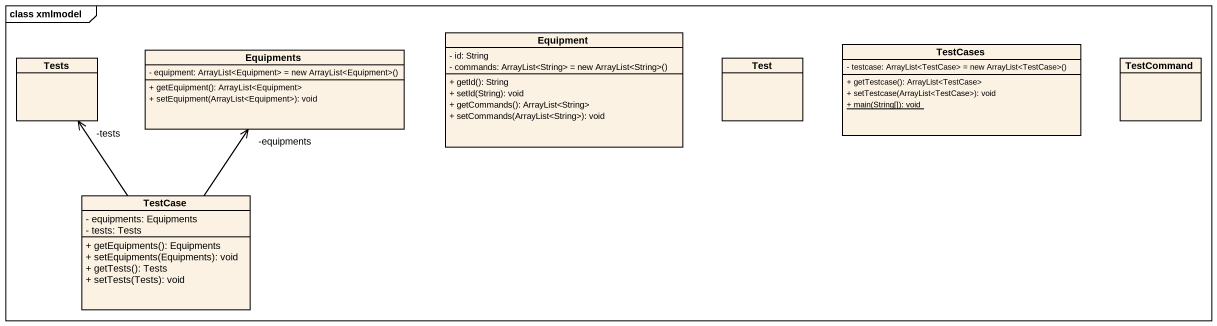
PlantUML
@startuml
mainframe class xmlmodel
hide circle
hide empty members
skinparam classAttributeIconSize 0
class Tests
class Equipments {
  {field} - equipment: ArrayList<Equipment> = new ArrayList<Equipment>()
  + getEquipment(): ArrayList<Equipment>
  + setEquipment(ArrayList<Equipment>): void
}
class Equipment {
  - id: String
  {field} - commands: ArrayList<String> = new ArrayList<String>()
  + getId(): String
  + setId(String): void
  + getCommands(): ArrayList<String>
  + setCommands(ArrayList<String>): void
}
class Test
class TestCases {
  {field} - testcase: ArrayList<TestCase> = new ArrayList<TestCase>()
  + getTestcase(): ArrayList<TestCase>
  + setTestcase(ArrayList<TestCase>): void
  {static} + main(String[]): void
}
class TestCommand
class TestCase {
  - equipments: Equipments
  - tests: Tests
  + getEquipments(): Equipments
  + setEquipments(Equipments): void
  + getTests(): Tests
  + setTests(Tests): void
}
TestCase -up-> "-tests" Tests
TestCase -up-> "-equipments" Equipments
@enduml
